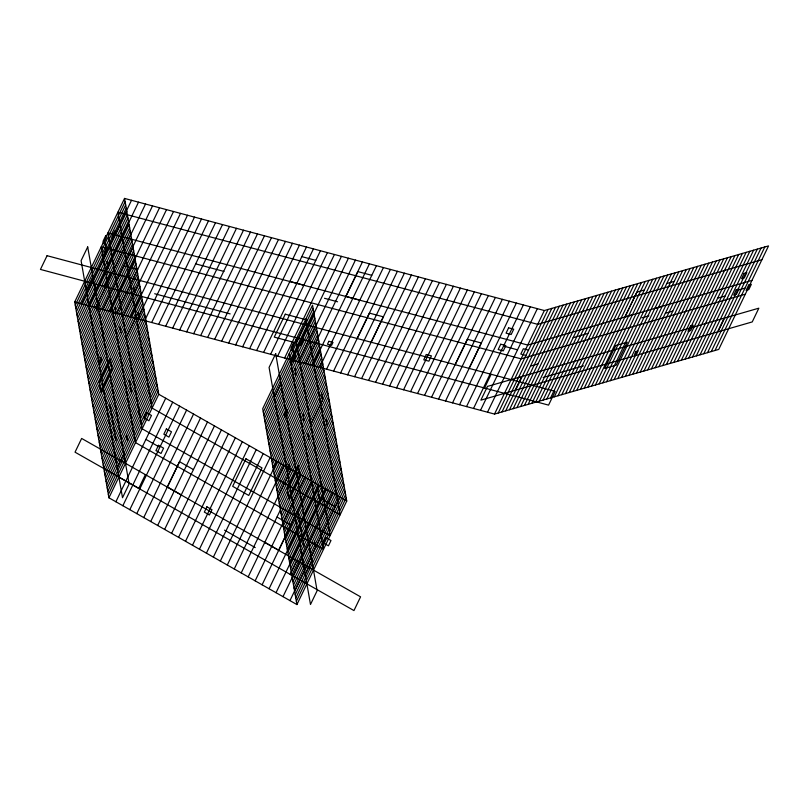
<?xml version="1.0" encoding="UTF-8"?>
<svg xmlns="http://www.w3.org/2000/svg" width="809" height="809" viewBox="0 0 809 809"><rect width="100%" height="100%" fill="white"/><g stroke="black" fill="none" stroke-linecap="round" stroke-linejoin="round"><path stroke-width="1.21" d="M74.711 301.959L124.535 198.427L544.346 310.535L768.55 245.896L718.726 349.427L494.521 414.066L74.711 301.959L108.932 497.808L296.923 604.566L346.748 501.034L312.537 305.185L262.703 408.717L296.923 604.566M75.277 305.226L125.112 201.694M75.854 308.492L125.678 204.95M86.31 290.552L92.924 276.82M76.42 311.748L126.255 208.216M81.709 303.83L131.533 200.288M76.997 315.014L126.821 211.483M77.563 318.281L127.387 214.749M78.129 321.547L127.964 218.005M78.706 324.813L128.53 221.272M88.707 305.701L138.531 202.159M79.272 328.07L129.096 224.538M79.848 331.336L129.673 227.804M80.415 334.602L130.239 231.071M104.503 286.528L111.106 272.795M80.981 337.869L130.815 234.327M95.705 307.562L145.529 204.03M81.557 341.125L131.382 237.593M82.124 344.391L131.948 240.86M82.69 347.658L132.524 244.126M102.703 309.432L152.527 205.901M83.266 350.924L133.091 247.392M83.833 354.19L133.667 250.648M84.409 357.447L134.233 253.915M84.975 360.713L134.8 257.181M109.69 311.303L159.525 207.771M85.542 363.979L135.376 260.447M86.118 367.246L135.942 263.714M86.684 370.512L136.519 266.97M87.261 373.768L137.085 270.236M116.688 313.174L166.523 209.632M87.827 377.034L137.651 273.503M88.393 380.301L138.228 276.769M88.97 383.567L138.794 280.025M123.686 315.035L173.52 211.503M89.536 386.833L139.37 283.292M90.112 390.09L139.937 286.558M90.679 393.356L140.503 289.824M91.245 396.622L141.079 293.091M130.684 316.906L180.518 213.374M91.822 399.889L141.646 296.347M92.388 403.145L142.212 299.613M92.964 406.411L142.788 302.879M126.214 337.363L138.157 312.537L139.29 319.009M93.531 409.678L143.355 306.146M137.682 318.776L187.506 215.245M94.097 412.944L143.931 309.412M94.673 416.21L144.498 312.668M95.24 419.466L145.064 315.935M144.68 320.647L194.504 217.105M95.816 422.733L145.64 319.201M96.382 425.999L146.207 322.467M96.949 429.266L146.783 325.734M97.525 432.532L147.349 328.99M151.677 322.508L201.502 218.976M98.091 435.788L147.916 332.256M98.658 439.054L148.492 335.523M99.234 442.321L149.058 338.789M99.8 445.587L149.635 342.045M158.675 324.379L208.5 220.847M100.377 448.853L150.201 345.312M100.943 452.11L150.767 348.578M101.509 455.376L151.344 351.844M165.673 326.249L215.497 222.718M102.086 458.642L151.91 355.111M102.652 461.909L152.486 358.367M103.228 465.165L153.053 361.633M103.795 468.431L153.619 364.899M172.671 328.12L222.495 224.589M104.361 471.698L154.195 368.166M104.937 474.964L154.762 371.432M105.504 478.23L155.328 374.688M106.08 481.486L155.904 377.955M179.659 329.991L229.493 226.449M106.646 484.753L156.471 381.221M107.213 488.019L157.047 384.487M117.285 467.845L123.898 454.112M107.789 491.285L157.613 387.754M108.355 494.552L158.18 391.01M186.657 331.852L236.491 228.32M108.932 497.808L158.756 394.276L124.535 198.427M193.654 333.723L243.489 230.191M115.889 501.762L165.714 398.23M200.652 335.593L250.477 232.062M122.857 505.716L172.681 402.184M207.65 337.464L257.474 233.922M145.377 474.64L138.774 488.373L75.035 452.18L81.648 438.448L360.571 596.84L353.958 610.573L290.219 574.38L296.832 560.647M129.814 509.67L179.638 406.138M214.648 339.325L264.472 235.793M136.782 513.624L186.606 410.092M221.646 341.196L271.47 237.664M143.739 517.578L193.563 414.046M228.644 343.067L278.468 239.535M150.707 521.532L200.531 418M235.641 344.937L285.466 241.395M242.629 346.798L292.464 243.266M157.664 525.486L207.498 421.954M249.627 348.669L299.461 245.137M164.632 529.44L214.456 425.908M256.625 350.54L306.459 247.008M171.589 533.394L221.423 429.862M263.623 352.411L313.447 248.879M178.556 537.348L228.381 433.816M270.621 354.281L320.445 250.739M185.514 541.302L235.348 437.77M277.618 356.142L327.443 252.61M192.481 545.256L242.306 441.724M284.616 358.013L334.441 254.481M263.279 411.983L313.103 308.441M199.439 549.21L249.273 445.678M263.845 415.239L313.67 311.708M291.614 359.884L341.438 256.352M274.302 397.31L280.915 383.577M264.412 418.506L314.246 314.974M264.988 421.772L314.812 318.24M265.554 425.038L315.379 321.497M266.131 428.305L315.955 324.763M206.406 553.164L256.231 449.632M298.612 361.754L348.436 258.213M266.697 431.561L316.521 328.029M267.263 434.827L317.098 331.296M267.84 438.094L317.664 334.562M305.6 363.615L355.434 260.083M268.406 441.36L318.23 337.818M213.364 557.118L263.198 453.586M268.972 444.616L318.807 341.085M269.549 447.883L319.373 344.351M270.115 451.149L319.949 347.617M312.598 365.486L362.432 261.954M270.691 454.415L320.516 350.884M220.331 561.072L270.155 457.54M271.258 457.682L321.082 354.14M271.824 460.938L321.658 357.406M272.4 464.204L322.225 360.672M319.595 367.357L369.43 263.825M272.967 467.471L322.801 363.939M227.289 565.026L277.123 461.494M273.543 470.737L323.367 367.205M274.109 474.003L323.934 370.461M274.676 477.259L324.51 373.728M326.593 369.228L376.428 265.686M275.252 480.526L325.076 376.994M234.256 568.98L284.08 465.448M275.818 483.792L325.653 380.26M276.395 487.058L326.219 383.517M333.591 371.088L383.415 267.557M276.961 490.325L326.785 386.783M277.527 493.581L327.362 390.049M241.213 572.934L291.048 469.402M278.104 496.847L327.928 393.316M278.67 500.114L328.494 396.582M340.589 372.959L390.413 269.427M357.285 338.415L369.45 313.123L383.335 316.825L371.159 342.116M279.247 503.38L329.071 399.838M279.813 506.636L329.637 403.104M248.181 576.888L330.214 406.371M280.956 513.169L330.78 409.637M347.587 374.83L397.411 271.298M281.522 516.435L331.346 412.903M282.088 519.702L331.923 416.16M282.665 522.958L332.489 419.426M255.148 580.842L304.973 477.31M354.585 376.701L404.409 273.169M283.231 526.224L333.065 422.692M283.807 529.49L333.632 425.959M284.374 532.757L334.198 429.225M284.94 536.023L334.774 432.481M262.106 584.796L311.93 481.264M361.583 378.572L411.407 275.03M285.516 539.279L335.341 435.748M286.083 542.546L335.917 439.014M286.659 545.812L336.483 442.28M287.225 549.078L337.05 445.537M368.58 380.432L418.405 276.9M269.073 588.75L318.898 485.218M287.792 552.345L337.626 448.803M288.368 555.601L338.192 452.069M288.934 558.867L338.769 455.336M375.568 382.303L425.403 278.771M289.511 562.134L339.335 458.602M276.031 592.704L325.855 489.172M290.077 565.4L339.901 461.858M290.643 568.656L340.478 465.124M291.22 571.923L341.044 468.391M382.566 384.174L432.4 280.642M291.786 575.189L341.61 471.657M282.998 596.658L332.823 493.126M292.362 578.455L342.187 474.923M292.929 581.722L342.753 478.18M293.495 584.978L343.329 481.446M389.564 386.045L439.398 282.503M294.072 588.244L343.896 484.712M289.956 600.612L339.78 497.08M294.638 591.51L344.462 487.979M295.204 594.777L345.038 491.245M305.276 574.602L311.89 560.87M396.562 387.905L446.386 284.374M295.781 598.043L345.605 494.501M296.347 601.299L346.181 497.768M403.56 389.776L453.384 286.244M410.557 391.647L460.382 288.115M417.555 393.518L467.38 289.976M424.553 395.389L474.377 291.847M431.551 397.249L481.375 293.718M438.539 399.12L488.373 295.588M455.234 364.566L467.41 339.274L481.284 342.986L469.119 368.277M445.537 400.991L495.371 297.459M452.534 402.862L502.369 299.32M459.532 404.722L509.357 301.191M466.53 406.593L516.354 303.062M473.528 408.464L523.352 304.932M484.52 388.017L491.134 374.284M480.526 410.335L530.35 306.793M487.524 412.196L537.348 308.664M494.521 414.066L544.346 310.535M498.253 412.994L548.077 309.453M501.995 411.912L551.819 308.381M515.07 390.292L521.684 376.559M505.726 410.841L555.55 307.299M509.468 409.758L559.292 306.227M513.199 408.687L563.034 305.145M516.941 407.605L566.765 304.073M520.672 406.522L570.507 302.991M524.414 405.451L574.238 301.919M528.146 404.369L577.98 300.837M531.887 403.297L581.711 299.765M535.619 402.215L585.453 298.683M539.36 401.143L589.185 297.601M543.092 400.061L592.926 296.529M546.833 398.989L596.658 295.447M550.565 397.907L600.399 294.375M554.307 396.835L604.131 293.293M558.038 395.753L607.872 292.221M561.78 394.681L611.604 291.139M565.511 393.599L615.346 290.067M569.253 392.517L619.077 288.985M572.984 391.445L622.819 287.913M576.726 390.363L626.55 286.831M580.457 389.291L630.292 285.759M584.199 388.209L634.023 284.677M587.941 387.137L637.765 283.595M591.672 386.055L641.497 282.523M595.414 384.983L645.238 281.441M599.145 383.901L648.97 280.369M602.887 382.829L652.711 279.287M606.619 381.747L656.443 278.215M610.36 380.675L660.184 277.133M614.092 379.593L663.926 276.061M617.833 378.511L667.658 274.979M621.565 377.439L671.399 273.907M625.306 376.357L675.131 272.825M629.038 375.285L678.872 271.753M632.78 374.203L682.604 270.671M636.511 373.131L686.345 269.589M640.253 372.049L690.077 268.517M643.984 370.977L693.819 267.435M647.726 369.895L697.55 266.363M651.457 368.823L701.292 265.281M655.199 367.741L705.023 264.209M658.931 366.659L708.765 263.127M662.672 365.587L712.496 262.055M666.404 364.505L716.238 260.973M670.145 363.433L719.97 259.901M673.877 362.351L723.711 258.819M677.618 361.279L727.443 257.747M681.35 360.197L731.184 256.665M685.092 359.125L734.916 255.583M688.833 358.043L738.657 254.511M692.565 356.971L742.389 253.429M696.306 355.889L746.131 252.357M700.038 354.817L749.862 251.275M703.779 353.735L753.604 250.203M707.511 352.653L757.335 249.121M718.028 331.781L724.642 318.048M711.253 351.581L761.077 248.05M714.984 350.499L764.808 246.967M644.308 290.006L636.895 292.14L624.952 316.966L632.365 314.832M666.788 283.524L674.2 281.39M761.906 259.699L537.702 324.338L117.892 212.231L152.112 408.08L340.104 514.837L305.893 318.989M654.845 308.35L662.258 306.217M751.945 280.399L527.731 345.049L107.931 232.931L142.141 428.79L330.143 535.548L295.922 339.689M573.126 337.687L588.214 333.338M641.911 317.856L648.889 315.844M737.97 290.158L744.947 288.146M665.352 313.265L672.764 311.121M717.664 298.177L725.076 296.043M745.301 294.203L521.097 358.852L101.287 246.745L135.497 442.594L323.499 549.351L289.278 353.493M530.512 366.072L537.924 363.939M543.112 377.49L583.431 365.86M301.878 256.645L315.763 260.356M371.736 275.303L357.851 271.602L345.898 296.428L359.783 300.129M289.925 281.481L303.81 285.183M528.469 350.115L523.362 348.75L520.804 354.059L525.911 355.424M195.717 263.886L223.962 271.43M324.5 298.278L337.575 301.777M504.361 346.313L517.436 349.801M123.777 265.767L137.661 269.478M154.691 293.738L230.181 313.902M158.756 394.276L346.748 501.034M321.284 498.829L335.098 506.677M146.004 439.449L159.019 446.841M193.381 469.554L179.568 461.706L167.392 486.998L181.206 494.845M277.042 517.062L290.856 524.91L278.69 550.201L264.877 542.354M224.518 530.148L255.239 547.602M118.893 477.108L306.884 583.865M321.588 393.174L322.72 399.656L310.767 424.482L309.645 418M326.148 419.295L327.281 425.767M314.205 444.121L315.338 450.593M293.303 349.66L294.365 355.758M307.956 433.563L309.028 439.671M317.219 486.573L319.525 499.75M294.941 368.469L296.074 374.941M302.92 414.168L304.053 420.64M314.519 541.332L315.652 547.804M297.894 511.713L304.042 546.935M133.596 286.416L134.729 292.898M138.703 409.283L139.836 415.765M105.301 242.902L106.373 249M119.965 326.816L121.026 332.914M129.228 379.815L131.523 392.992M106.94 261.712L108.072 268.194M114.929 307.41L116.061 313.892M126.528 434.575L127.66 441.047M94.774 287.003L95.907 293.485M102.753 332.701L103.886 339.183M109.893 404.955L116.051 440.177M47.064 255.695L40.45 269.427L548.573 405.117L555.176 391.384L47.064 255.695M87.706 246.937L81.092 260.67L122.503 497.727L129.116 483.994L87.706 246.937M105.625 235.945L103.067 241.254L103.481 243.64L106.04 238.331L105.625 235.945M106.768 247.544L104.209 252.853L104.634 255.239L107.182 249.93L106.768 247.544M114.656 231.162L112.097 236.471L112.512 238.847L115.07 233.548L114.656 231.162M98.92 302.981L96.372 308.29L96.787 310.676L99.335 305.367L98.92 302.981M101.034 357.699L99.618 360.632L99.962 362.563L101.368 359.631L101.034 357.699M110.297 359.216L99.264 382.141L101.024 392.264L112.067 369.329L110.297 359.216M146.389 412.57L143.83 417.879L148.917 420.761L151.475 415.452L146.389 412.57M158.503 445.294L155.955 450.603L161.031 453.485L163.59 448.176L158.503 445.294M166.391 428.901L163.833 434.211L168.919 437.103L171.478 431.794L166.391 428.901M285.284 314.185L274.251 337.11L295.932 342.905L306.975 319.97L285.284 314.185M275.697 353.695L269.084 367.428L310.494 604.485L317.108 590.752L275.697 353.695M206.892 506.798L204.343 512.107L209.42 514.989L211.978 509.68L206.892 506.798M293.616 342.703L291.058 348.012L291.473 350.388L294.031 345.079L293.616 342.703M294.759 354.302L292.201 359.611L292.625 361.997L295.174 356.688L294.759 354.302M302.647 337.919L300.088 343.228L300.503 345.605L303.062 340.296L302.647 337.919M245.936 458.774L232.679 486.32L248.747 495.452L262.005 467.895L245.936 458.774M286.912 409.738L284.363 415.047L284.778 417.434L287.337 412.125L286.912 409.738M328.879 341.297L327.463 344.24L331.599 345.342L333.015 342.409L328.879 341.297M289.025 464.457L287.62 467.39L287.953 469.321L289.359 466.388L289.025 464.457M298.288 465.964L287.256 488.899L289.025 499.022L300.058 476.086L298.288 465.964M325.896 537.631L323.347 542.94L328.424 545.822L330.982 540.513L325.896 537.631M426.313 354.504L423.754 359.813L428.871 361.178L431.419 355.869L426.313 354.504M500.72 344.219L498.172 349.528L503.279 350.894L505.827 345.585L500.72 344.219M508.608 327.837L506.06 333.146L511.167 334.511L513.715 329.202L508.608 327.837M487.473 386.419L480.87 400.162L752.239 321.921L758.842 308.178L487.473 386.419M615.72 345.534L604.687 368.469L616.266 365.122L627.309 342.197L615.72 345.534M635.925 351.521L634.519 354.453L636.723 353.816L638.139 350.884L635.925 351.521M690.512 326.007L687.953 331.316L690.684 330.527L693.242 325.218L690.512 326.007M736.241 289.804L733.692 295.113L736.423 294.324L738.971 289.015L736.241 289.804M744.128 273.422L741.58 278.731L744.3 277.942L746.859 272.633L744.128 273.422M748.638 285.081L746.08 290.38L748.81 289.602L751.359 284.293L748.638 285.081"/></g></svg>
